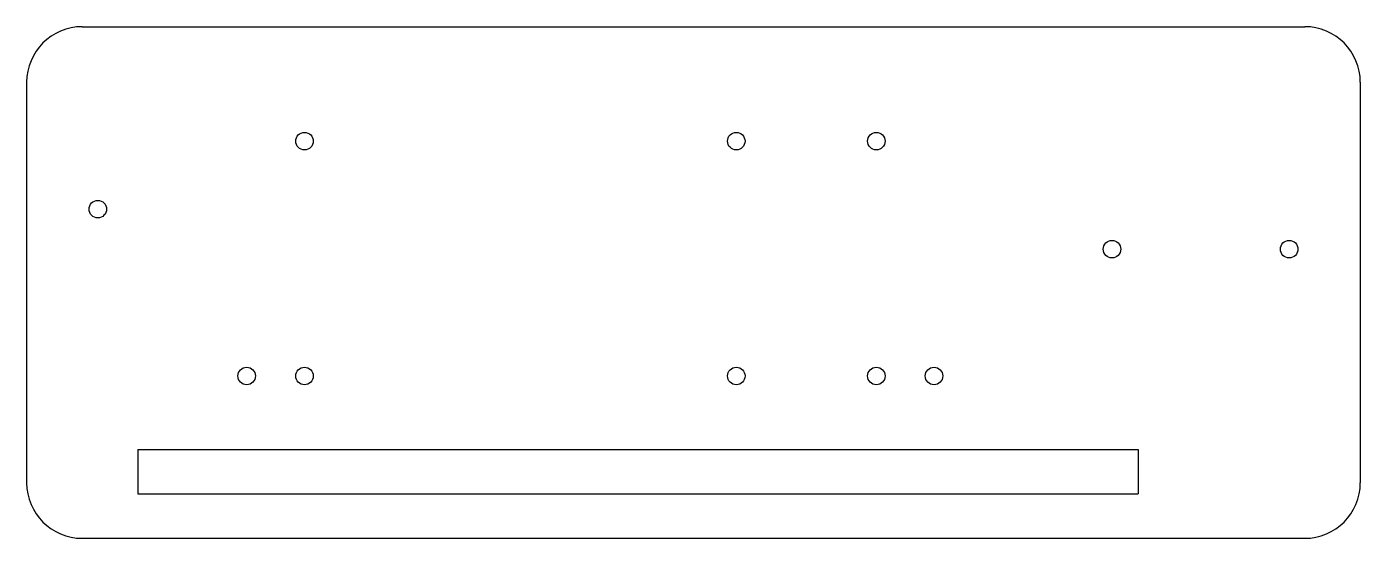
# Model space of a CAD drawing. Extents: x -2.3 to 3.7, y -0.69 to 1.61.
import ezdxf

# ---------------------------------------------------------------- set-up
doc = ezdxf.new("R2010")
doc.units = 0
doc.header["$MEASUREMENT"] = 0
doc.layers.add('VISIBLE', color=7, linetype='CONTINUOUS')

msp = doc.modelspace()

# ---------------------------------------------------------------- linework, layer by layer
at = {"layer": 'VISIBLE'}
for p, q in [((-2.0479, 1.6118), (3.4521, 1.6118)), ((-2.2979, 1.3618), (-2.2979, -0.4382)), ((3.7021, 1.3618), (3.7021, -0.4382)), ((-1.7979, -0.2882), (-1.7979, -0.4882)), ((-1.7979, -0.2882), (2.7021, -0.2882)), ((2.7021, -0.2882), (2.7021, -0.4882)), ((-1.7979, -0.4882), (2.7021, -0.4882)), ((-2.0479, -0.6882), (3.4521, -0.6882))]:
    msp.add_line(p, q, dxfattribs=at)
for centre in [(-1.0479, 1.0974), (0.8945, 1.0974), (1.5244, 1.0974), (-1.9779, 0.7918), (2.5852, 0.6118), (3.3821, 0.6118), (-1.3079, 0.0418), (-1.0479, 0.0418), (0.8945, 0.0418), (1.5244, 0.0418), (1.7844, 0.0418)]:
    msp.add_circle(centre, 0.0394, dxfattribs=at)
for centre, start, end in [((-2.0479, 1.3618), 90, 180), ((3.4521, 1.3618), 0, 90), ((-2.0479, -0.4382), 180, 270), ((3.4521, -0.4382), 270, 0)]:
    msp.add_arc(centre, 0.25, start, end, dxfattribs=at)

doc.saveas('drawing.dxf')
